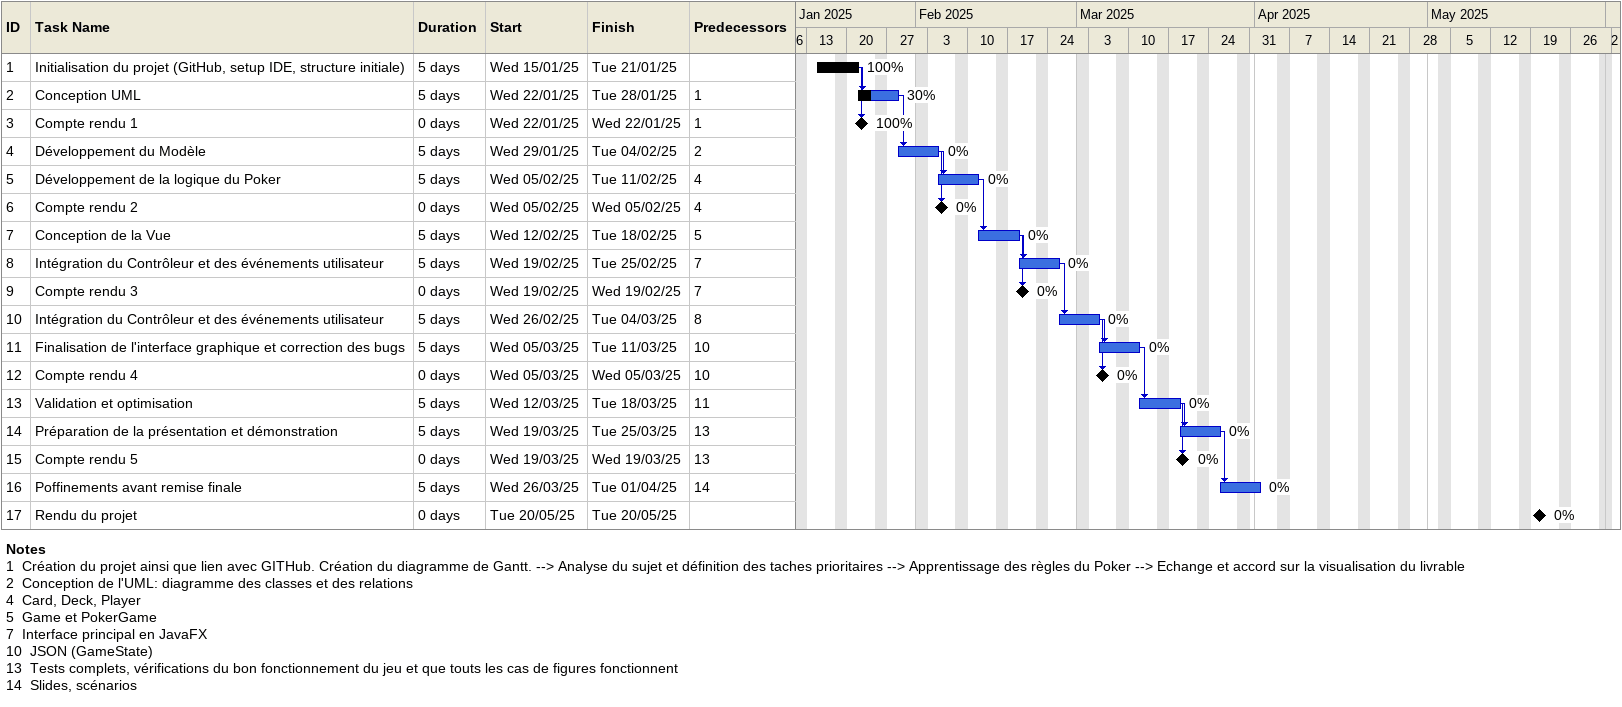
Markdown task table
| ID | Task | Duration | Start | Finish | Predecessors | % complete |
|---|---|---|---|---|---|---|
| 1 | Initialisation du projet (GitHub, setup IDE, structure initiale) | 5d | 2025-01-15 | 2025-01-21 |  | 100 |
| 2 | Conception UML | 5d | 2025-01-22 | 2025-01-28 | 1 | 30 |
| 3 | Compte rendu 1 | 0d | 2025-01-22 | 2025-01-22 | 1 | 100 |
| 4 | Développement du Modèle | 5d | 2025-01-29 | 2025-02-04 | 2 | 0 |
| 5 | Développement de la logique du Poker | 5d | 2025-02-05 | 2025-02-11 | 4 | 0 |
| 6 | Compte rendu 2 | 0d | 2025-02-05 | 2025-02-05 | 4 | 0 |
| 7 | Conception de la Vue | 5d | 2025-02-12 | 2025-02-18 | 5 | 0 |
| 8 | Intégration du Contrôleur et des événements utilisateur | 5d | 2025-02-19 | 2025-02-25 | 7 | 0 |
| 9 | Compte rendu 3 | 0d | 2025-02-19 | 2025-02-19 | 7 | 0 |
| 10 | Intégration du Contrôleur et des événements utilisateur | 5d | 2025-02-26 | 2025-03-04 | 8 | 0 |
| 11 | Finalisation de l'interface graphique et correction des bugs | 5d | 2025-03-05 | 2025-03-11 | 10 | 0 |
| 12 | Compte rendu 4 | 0d | 2025-03-05 | 2025-03-05 | 10 | 0 |
| 13 | Validation et optimisation | 5d | 2025-03-12 | 2025-03-18 | 11 | 0 |
| 14 | Préparation de la présentation et démonstration | 5d | 2025-03-19 | 2025-03-25 | 13 | 0 |
| 15 | Compte rendu 5 | 0d | 2025-03-19 | 2025-03-19 | 13 | 0 |
| 16 | Poffinements avant remise finale | 5d | 2025-03-26 | 2025-04-01 | 14 | 0 |
| 17 | Rendu du projet | 0d | 2025-05-20 | 2025-05-20 |  | 0 |

Notes
- 1: Création du projet ainsi que lien avec GITHub. Création du diagramme de Gantt. --> Analyse du sujet et définition des taches prioritaires --> Apprentissage des règles du Poker --> Echange et accord sur la visualisation du livrable
- 2: Conception de l'UML: diagramme des classes et des relations
- 4: Card, Deck, Player
- 5: Game et PokerGame
- 7: Interface principal en JavaFX
- 10: JSON (GameState)
- 13: Tests complets, vérifications du bon fonctionnement du jeu et que touts les cas de figures fonctionnent
- 14: Slides, scénarios
